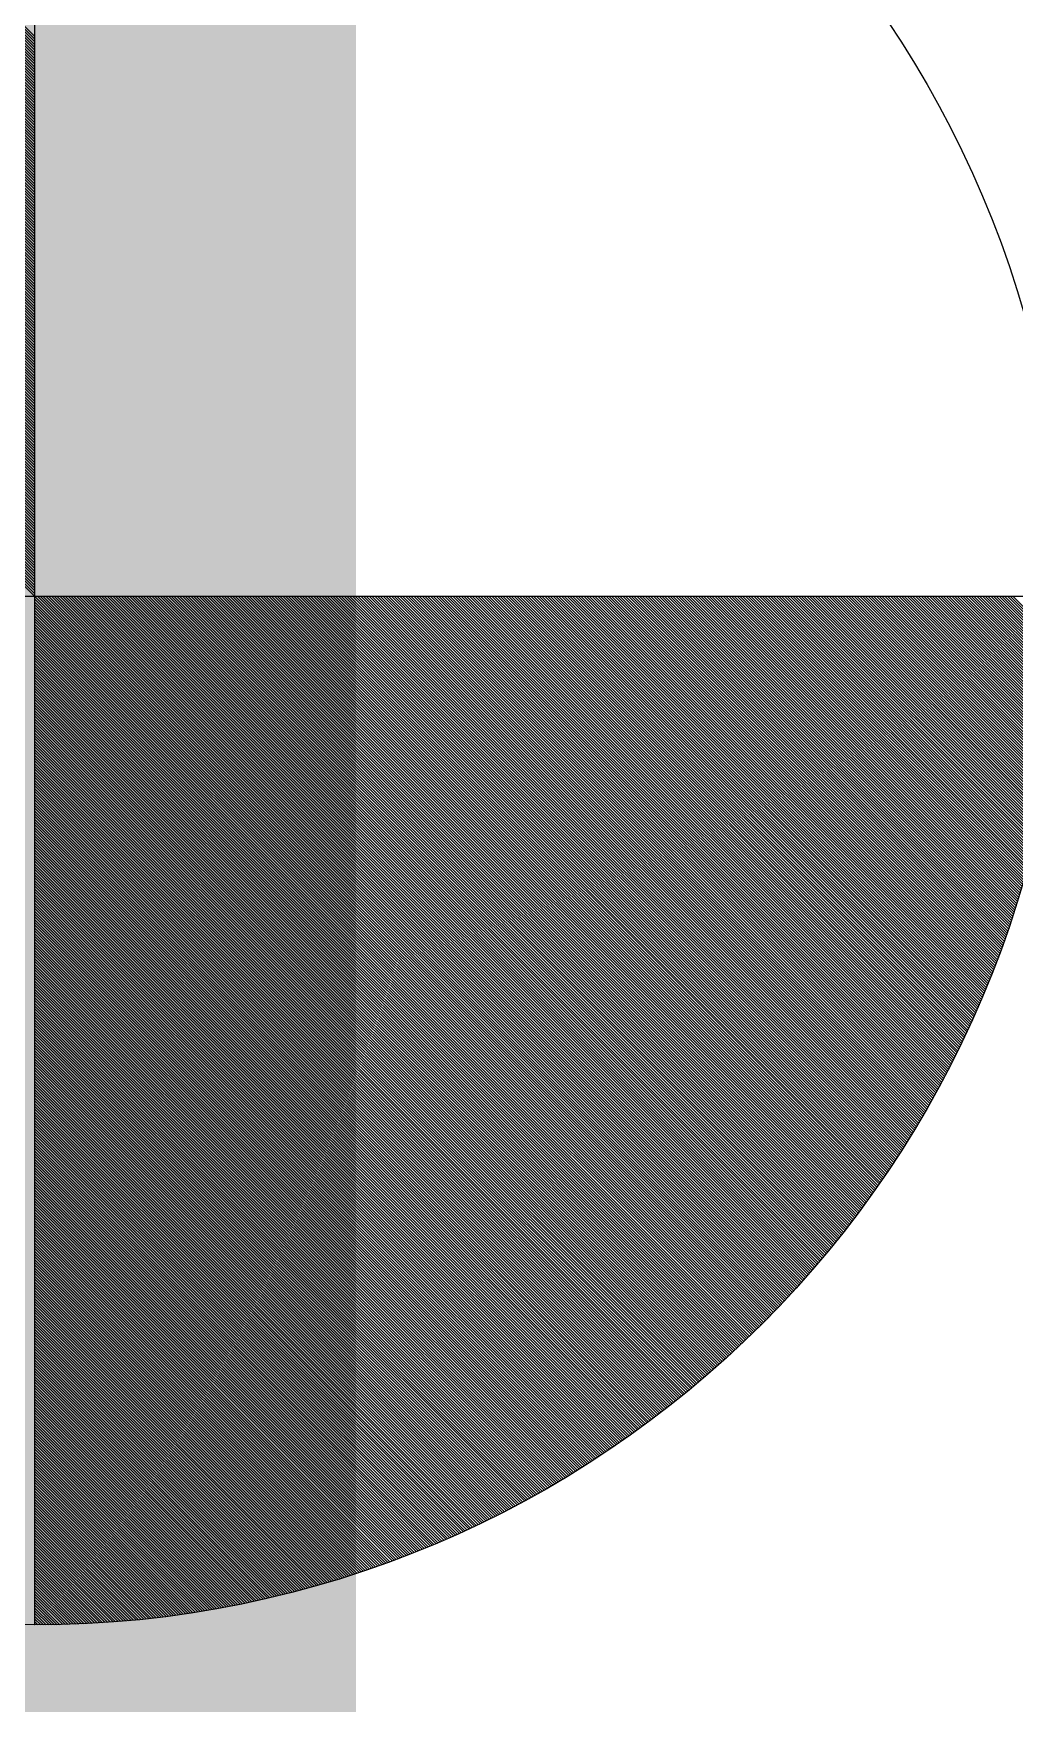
# Model space of a CAD drawing. Extents: x -22909.9 to -22897.8, y -4.7 to 4.1.
# Drawn here: x -22905.8539 to -22905.8103, y 0.4948 to 0.569 of the extents above; entities that cross this region are included whole.
import ezdxf

# ---------------------------------------------------------------- set-up
doc = ezdxf.new("R2010")
doc.units = 0
doc.header["$MEASUREMENT"] = 0
doc.linetypes.add('DASHDOT', pattern=[1, 0.5, -0.25, 0, -0.25])
for name, color, linetype in [('CALOR', 1, 'CONTINUOUS'), ('COW', 2, 'CONTINUOUS'), ('DIB-018', 6, 'CONTINUOUS')]:
    doc.layers.add(name, color=color, linetype=linetype)

msp = doc.modelspace()

# ---------------------------------------------------------------- linework, layer by layer
at = {"layer": 'CALOR', "const_width": 0.015}
msp.add_lwpolyline([(-22905.847029, 1.2108), (-22905.847029, -0.474606), (-22905.127852, -0.474606)], dxfattribs=at)
at = {"layer": 'COW', "color": 2}
for p, q in [((-22905.8538, 0.589672), (-22905.8538, 0.498327)), ((-22905.8538, 0.567895), (-22905.871856, 0.585951)), ((-22905.8538, 0.568019), (-22905.871769, 0.585988)), ((-22905.8538, 0.568143), (-22905.871683, 0.586025)), ((-22905.8538, 0.568266), (-22905.871596, 0.586062)), ((-22905.8538, 0.56839), (-22905.871509, 0.586099)), ((-22905.8538, 0.568514), (-22905.871421, 0.586135)), ((-22905.8538, 0.568638), (-22905.871334, 0.586172)), ((-22905.8538, 0.568761), (-22905.871247, 0.586208)), ((-22905.8538, 0.568885), (-22905.871159, 0.586244)), ((-22905.8538, 0.56542), (-22905.873557, 0.585177)), ((-22905.8538, 0.565544), (-22905.873473, 0.585217)), ((-22905.8538, 0.565668), (-22905.873389, 0.585257)), ((-22905.8538, 0.565792), (-22905.873305, 0.585297)), ((-22905.8538, 0.565915), (-22905.873221, 0.585337)), ((-22905.8538, 0.566039), (-22905.873137, 0.585376)), ((-22905.8538, 0.566163), (-22905.873053, 0.585415)), ((-22905.8538, 0.566287), (-22905.872968, 0.585455)), ((-22905.8538, 0.56641), (-22905.872883, 0.585494)), ((-22905.8538, 0.566534), (-22905.872799, 0.585533)), ((-22905.8538, 0.566658), (-22905.872714, 0.585571)), ((-22905.8538, 0.566782), (-22905.872628, 0.58561)), ((-22905.8538, 0.566905), (-22905.872543, 0.585648)), ((-22905.8538, 0.567029), (-22905.872458, 0.585687)), ((-22905.8538, 0.567153), (-22905.872372, 0.585725)), ((-22905.8538, 0.567276), (-22905.872287, 0.585763)), ((-22905.8538, 0.5674), (-22905.872201, 0.585801)), ((-22905.8538, 0.567524), (-22905.872115, 0.585839)), ((-22905.8538, 0.567648), (-22905.872029, 0.585876)), ((-22905.8538, 0.567771), (-22905.871942, 0.585914)), ((-22905.8538, 0.563193), (-22905.87504, 0.584432)), ((-22905.8538, 0.563317), (-22905.874958, 0.584475)), ((-22905.8538, 0.56344), (-22905.874877, 0.584517)), ((-22905.8538, 0.563564), (-22905.874796, 0.58456)), ((-22905.8538, 0.563688), (-22905.874714, 0.584602)), ((-22905.8538, 0.563812), (-22905.874632, 0.584644)), ((-22905.8538, 0.563935), (-22905.87455, 0.584686)), ((-22905.8538, 0.564059), (-22905.874468, 0.584727)), ((-22905.8538, 0.564183), (-22905.874386, 0.584769)), ((-22905.8538, 0.564307), (-22905.874304, 0.58481)), ((-22905.8538, 0.56443), (-22905.874221, 0.584852)), ((-22905.8538, 0.564554), (-22905.874139, 0.584893)), ((-22905.8538, 0.564678), (-22905.874056, 0.584934)), ((-22905.8538, 0.564802), (-22905.873973, 0.584975)), ((-22905.8538, 0.564925), (-22905.87389, 0.585016)), ((-22905.8538, 0.565049), (-22905.873807, 0.585056)), ((-22905.8538, 0.565173), (-22905.873724, 0.585097)), ((-22905.8538, 0.565297), (-22905.87364, 0.585137)), ((-22905.8538, 0.561213), (-22905.87632, 0.583733)), ((-22905.8538, 0.561337), (-22905.876241, 0.583778)), ((-22905.8538, 0.561461), (-22905.876162, 0.583823)), ((-22905.8538, 0.561584), (-22905.876083, 0.583867)), ((-22905.8538, 0.561708), (-22905.876003, 0.583911)), ((-22905.8538, 0.561832), (-22905.875924, 0.583955)), ((-22905.8538, 0.561955), (-22905.875844, 0.584)), ((-22905.8538, 0.562079), (-22905.875764, 0.584043)), ((-22905.8538, 0.562203), (-22905.875684, 0.584087)), ((-22905.8538, 0.562327), (-22905.875604, 0.584131)), ((-22905.8538, 0.56245), (-22905.875524, 0.584174)), ((-22905.8538, 0.562574), (-22905.875443, 0.584218)), ((-22905.8538, 0.562698), (-22905.875363, 0.584261)), ((-22905.8538, 0.562822), (-22905.875282, 0.584304)), ((-22905.8538, 0.562945), (-22905.875202, 0.584347)), ((-22905.8538, 0.563069), (-22905.875121, 0.58439)), ((-22905.8538, 0.559109), (-22905.877644, 0.582953)), ((-22905.8538, 0.559233), (-22905.877567, 0.583)), ((-22905.8538, 0.559357), (-22905.87749, 0.583047)), ((-22905.8538, 0.559481), (-22905.877413, 0.583094)), ((-22905.8538, 0.559604), (-22905.877336, 0.58314)), ((-22905.8538, 0.559728), (-22905.877259, 0.583187)), ((-22905.8538, 0.559852), (-22905.877181, 0.583233)), ((-22905.8538, 0.559976), (-22905.877104, 0.583279)), ((-22905.8538, 0.560099), (-22905.877026, 0.583325)), ((-22905.8538, 0.560223), (-22905.876948, 0.583371)), ((-22905.8538, 0.560347), (-22905.87687, 0.583417)), ((-22905.8538, 0.560471), (-22905.876792, 0.583462)), ((-22905.8538, 0.560594), (-22905.876714, 0.583508)), ((-22905.8538, 0.560718), (-22905.876635, 0.583553)), ((-22905.8538, 0.560842), (-22905.876557, 0.583598)), ((-22905.8538, 0.560966), (-22905.876478, 0.583644)), ((-22905.8538, 0.561089), (-22905.876399, 0.583688)), ((-22905.8538, 0.557253), (-22905.878781, 0.582234)), ((-22905.8538, 0.557377), (-22905.878706, 0.582283)), ((-22905.8538, 0.557501), (-22905.878631, 0.582332)), ((-22905.8538, 0.557624), (-22905.878556, 0.58238)), ((-22905.8538, 0.557748), (-22905.878481, 0.582429)), ((-22905.8538, 0.557872), (-22905.878405, 0.582477)), ((-22905.8538, 0.557996), (-22905.87833, 0.582525)), ((-22905.8538, 0.558119), (-22905.878254, 0.582573)), ((-22905.8538, 0.558243), (-22905.878178, 0.582621)), ((-22905.8538, 0.558367), (-22905.878102, 0.582669)), ((-22905.8538, 0.558491), (-22905.878026, 0.582717)), ((-22905.8538, 0.558614), (-22905.87795, 0.582764)), ((-22905.8538, 0.558738), (-22905.877874, 0.582812)), ((-22905.8538, 0.558862), (-22905.877797, 0.582859)), ((-22905.8538, 0.558986), (-22905.877721, 0.582906)), ((-22905.8538, 0.555397), (-22905.87989, 0.581487)), ((-22905.8538, 0.555521), (-22905.879816, 0.581537)), ((-22905.8538, 0.555645), (-22905.879743, 0.581588)), ((-22905.8538, 0.555768), (-22905.87967, 0.581638)), ((-22905.8538, 0.555892), (-22905.879597, 0.581689)), ((-22905.8538, 0.556016), (-22905.879523, 0.581739)), ((-22905.8538, 0.55614), (-22905.879449, 0.581789)), ((-22905.8538, 0.556263), (-22905.879376, 0.581839)), ((-22905.8538, 0.556387), (-22905.879302, 0.581889)), ((-22905.8538, 0.556511), (-22905.879228, 0.581939)), ((-22905.8538, 0.556635), (-22905.879154, 0.581988)), ((-22905.8538, 0.556758), (-22905.879079, 0.582038)), ((-22905.8538, 0.556882), (-22905.879005, 0.582087)), ((-22905.8538, 0.557006), (-22905.87893, 0.582136)), ((-22905.8538, 0.557129), (-22905.878856, 0.582185)), ((-22905.8538, 0.553665), (-22905.880899, 0.580764)), ((-22905.8538, 0.553788), (-22905.880828, 0.580816)), ((-22905.8538, 0.553912), (-22905.880756, 0.580868)), ((-22905.8538, 0.554036), (-22905.880685, 0.58092)), ((-22905.8538, 0.55416), (-22905.880613, 0.580973)), ((-22905.8538, 0.554283), (-22905.880541, 0.581025)), ((-22905.8538, 0.554407), (-22905.880469, 0.581076)), ((-22905.8538, 0.554531), (-22905.880397, 0.581128)), ((-22905.8538, 0.554655), (-22905.880325, 0.58118)), ((-22905.8538, 0.554778), (-22905.880253, 0.581231)), ((-22905.8538, 0.554902), (-22905.88018, 0.581282)), ((-22905.8538, 0.555026), (-22905.880108, 0.581334)), ((-22905.8538, 0.55515), (-22905.880035, 0.581385)), ((-22905.8538, 0.555273), (-22905.879962, 0.581436)), ((-22905.8538, 0.551932), (-22905.881884, 0.580016)), ((-22905.8538, 0.552056), (-22905.881815, 0.580071)), ((-22905.8538, 0.55218), (-22905.881745, 0.580125)), ((-22905.8538, 0.552303), (-22905.881675, 0.580179)), ((-22905.8538, 0.552427), (-22905.881605, 0.580232)), ((-22905.8538, 0.552551), (-22905.881535, 0.580286)), ((-22905.8538, 0.552675), (-22905.881465, 0.58034)), ((-22905.8538, 0.552798), (-22905.881395, 0.580393)), ((-22905.8538, 0.552922), (-22905.881324, 0.580446)), ((-22905.8538, 0.553046), (-22905.881254, 0.580499)), ((-22905.8538, 0.55317), (-22905.881183, 0.580553)), ((-22905.8538, 0.553293), (-22905.881112, 0.580605)), ((-22905.8538, 0.553417), (-22905.881041, 0.580658)), ((-22905.8538, 0.553541), (-22905.88097, 0.580711)), ((-22905.8538, 0.5502), (-22905.882846, 0.579246)), ((-22905.8538, 0.550324), (-22905.882778, 0.579301)), ((-22905.8538, 0.550447), (-22905.88271, 0.579357)), ((-22905.8538, 0.550571), (-22905.882642, 0.579413)), ((-22905.8538, 0.550695), (-22905.882573, 0.579468)), ((-22905.8538, 0.550819), (-22905.882505, 0.579524)), ((-22905.8538, 0.550942), (-22905.882437, 0.579579)), ((-22905.8538, 0.551066), (-22905.882368, 0.579634)), ((-22905.8538, 0.55119), (-22905.882299, 0.579689)), ((-22905.8538, 0.551314), (-22905.88223, 0.579744)), ((-22905.8538, 0.551437), (-22905.882161, 0.579799)), ((-22905.8538, 0.551561), (-22905.882092, 0.579853)), ((-22905.8538, 0.551685), (-22905.882023, 0.579908)), ((-22905.8538, 0.551809), (-22905.881954, 0.579962)), ((-22905.8538, 0.548591), (-22905.883718, 0.578509)), ((-22905.8538, 0.548715), (-22905.883651, 0.578566)), ((-22905.8538, 0.548839), (-22905.883585, 0.578623)), ((-22905.8538, 0.548962), (-22905.883518, 0.578681)), ((-22905.8538, 0.549086), (-22905.883451, 0.578738)), ((-22905.8538, 0.54921), (-22905.883385, 0.578794)), ((-22905.8538, 0.549334), (-22905.883318, 0.578851)), ((-22905.8538, 0.549457), (-22905.883251, 0.578908)), ((-22905.8538, 0.549581), (-22905.883183, 0.578965)), ((-22905.8538, 0.549705), (-22905.883116, 0.579021)), ((-22905.8538, 0.549829), (-22905.883049, 0.579077)), ((-22905.8538, 0.549952), (-22905.882981, 0.579134)), ((-22905.8538, 0.550076), (-22905.882914, 0.57919)), ((-22905.8538, 0.547106), (-22905.884504, 0.577811)), ((-22905.8538, 0.54723), (-22905.884439, 0.577869)), ((-22905.8538, 0.547354), (-22905.884374, 0.577928)), ((-22905.8538, 0.547477), (-22905.884309, 0.577987)), ((-22905.8538, 0.547601), (-22905.884244, 0.578045)), ((-22905.8538, 0.547725), (-22905.884179, 0.578104)), ((-22905.8538, 0.547849), (-22905.884113, 0.578162)), ((-22905.8538, 0.547972), (-22905.884047, 0.57822)), ((-22905.8538, 0.548096), (-22905.883982, 0.578278)), ((-22905.8538, 0.54822), (-22905.883916, 0.578336)), ((-22905.8538, 0.548344), (-22905.88385, 0.578394)), ((-22905.8538, 0.548467), (-22905.883784, 0.578451)), ((-22905.8538, 0.545498), (-22905.885337, 0.577035)), ((-22905.8538, 0.545621), (-22905.885274, 0.577095)), ((-22905.8538, 0.545745), (-22905.88521, 0.577156)), ((-22905.8538, 0.545869), (-22905.885147, 0.577216)), ((-22905.8538, 0.545993), (-22905.885083, 0.577276)), ((-22905.8538, 0.546116), (-22905.885019, 0.577336)), ((-22905.8538, 0.54624), (-22905.884955, 0.577395)), ((-22905.8538, 0.546364), (-22905.884891, 0.577455)), ((-22905.8538, 0.546488), (-22905.884827, 0.577515)), ((-22905.8538, 0.546611), (-22905.884763, 0.577574)), ((-22905.8538, 0.546735), (-22905.884698, 0.577633)), ((-22905.8538, 0.546859), (-22905.884634, 0.577693)), ((-22905.8538, 0.546983), (-22905.884569, 0.577752)), ((-22905.8538, 0.544013), (-22905.886088, 0.576301)), ((-22905.8538, 0.544136), (-22905.886027, 0.576363)), ((-22905.8538, 0.54426), (-22905.885964, 0.576425)), ((-22905.8538, 0.544384), (-22905.885902, 0.576486)), ((-22905.8538, 0.544508), (-22905.88584, 0.576548)), ((-22905.8538, 0.544631), (-22905.885778, 0.576609)), ((-22905.8538, 0.544755), (-22905.885715, 0.57667)), ((-22905.8538, 0.544879), (-22905.885652, 0.576731)), ((-22905.8538, 0.545003), (-22905.88559, 0.576792)), ((-22905.8538, 0.545126), (-22905.885527, 0.576853)), ((-22905.8538, 0.54525), (-22905.885464, 0.576914)), ((-22905.8538, 0.545374), (-22905.885401, 0.576974)), ((-22905.808128, 0.543999), (-22905.899472, 0.543999)), ((-22905.82156, 0.511649), (-22905.8538, 0.543889)), ((-22905.821622, 0.511587), (-22905.8538, 0.543765)), ((-22905.821684, 0.511526), (-22905.8538, 0.543641)), ((-22905.821498, 0.511711), (-22905.853787, 0.543999)), ((-22905.821437, 0.511773), (-22905.853663, 0.543999)), ((-22905.821375, 0.511835), (-22905.853539, 0.543999)), ((-22905.821313, 0.511897), (-22905.853416, 0.543999)), ((-22905.821252, 0.51196), (-22905.853292, 0.543999)), ((-22905.821191, 0.512022), (-22905.853168, 0.543999)), ((-22905.821129, 0.512084), (-22905.853044, 0.543999)), ((-22905.821068, 0.512147), (-22905.852921, 0.543999)), ((-22905.821007, 0.51221), (-22905.852797, 0.543999)), ((-22905.820946, 0.512273), (-22905.852673, 0.543999)), ((-22905.820886, 0.512336), (-22905.852549, 0.543999)), ((-22905.820825, 0.512399), (-22905.852426, 0.543999)), ((-22905.820765, 0.512462), (-22905.852302, 0.543999)), ((-22905.820704, 0.512526), (-22905.852178, 0.543999)), ((-22905.820644, 0.512589), (-22905.852054, 0.543999)), ((-22905.820584, 0.512653), (-22905.851931, 0.543999)), ((-22905.820524, 0.512716), (-22905.851807, 0.543999)), ((-22905.820464, 0.51278), (-22905.851683, 0.543999)), ((-22905.820404, 0.512844), (-22905.851559, 0.543999)), ((-22905.820344, 0.512908), (-22905.851436, 0.543999)), ((-22905.820285, 0.512972), (-22905.851312, 0.543999)), ((-22905.820225, 0.513037), (-22905.851188, 0.543999)), ((-22905.820166, 0.513101), (-22905.851064, 0.543999)), ((-22905.820107, 0.513166), (-22905.850941, 0.543999)), ((-22905.820048, 0.51323), (-22905.850817, 0.543999)), ((-22905.819989, 0.513295), (-22905.850693, 0.543999)), ((-22905.81993, 0.51336), (-22905.85057, 0.543999)), ((-22905.819871, 0.513425), (-22905.850446, 0.543999)), ((-22905.819813, 0.51349), (-22905.850322, 0.543999)), ((-22905.819754, 0.513556), (-22905.850198, 0.543999)), ((-22905.819696, 0.513621), (-22905.850075, 0.543999)), ((-22905.819638, 0.513686), (-22905.849951, 0.543999)), ((-22905.81958, 0.513752), (-22905.849827, 0.543999)), ((-22905.819522, 0.513818), (-22905.849703, 0.543999)), ((-22905.819464, 0.513884), (-22905.84958, 0.543999)), ((-22905.819406, 0.51395), (-22905.849456, 0.543999)), ((-22905.819348, 0.514016), (-22905.849332, 0.543999)), ((-22905.819291, 0.514082), (-22905.849208, 0.543999)), ((-22905.819233, 0.514148), (-22905.849085, 0.543999)), ((-22905.819176, 0.514215), (-22905.848961, 0.543999)), ((-22905.819119, 0.514281), (-22905.848837, 0.543999)), ((-22905.819062, 0.514348), (-22905.848713, 0.543999)), ((-22905.819005, 0.514415), (-22905.84859, 0.543999)), ((-22905.818948, 0.514482), (-22905.848466, 0.543999)), ((-22905.818892, 0.514549), (-22905.848342, 0.543999)), ((-22905.818835, 0.514616), (-22905.848218, 0.543999)), ((-22905.818779, 0.514683), (-22905.848095, 0.543999)), ((-22905.818722, 0.514751), (-22905.847971, 0.543999)), ((-22905.818666, 0.514818), (-22905.847847, 0.543999)), ((-22905.81861, 0.514886), (-22905.847723, 0.543999)), ((-22905.818554, 0.514954), (-22905.8476, 0.543999)), ((-22905.818498, 0.515022), (-22905.847476, 0.543999)), ((-22905.818442, 0.51509), (-22905.847352, 0.543999)), ((-22905.818387, 0.515158), (-22905.847228, 0.543999)), ((-22905.818331, 0.515226), (-22905.847105, 0.543999)), ((-22905.818276, 0.515294), (-22905.846981, 0.543999)), ((-22905.818221, 0.515363), (-22905.846857, 0.543999)), ((-22905.818166, 0.515432), (-22905.846733, 0.543999)), ((-22905.818111, 0.5155), (-22905.84661, 0.543999)), ((-22905.818056, 0.515569), (-22905.846486, 0.543999)), ((-22905.818001, 0.515638), (-22905.846362, 0.543999)), ((-22905.817946, 0.515707), (-22905.846238, 0.543999)), ((-22905.817892, 0.515776), (-22905.846115, 0.543999)), ((-22905.817837, 0.515846), (-22905.845991, 0.543999)), ((-22905.817783, 0.515915), (-22905.845867, 0.543999)), ((-22905.817729, 0.515985), (-22905.845744, 0.543999)), ((-22905.817675, 0.516055), (-22905.84562, 0.543999)), ((-22905.817621, 0.516124), (-22905.845496, 0.543999)), ((-22905.817567, 0.516194), (-22905.845372, 0.543999)), ((-22905.817514, 0.516264), (-22905.845249, 0.543999)), ((-22905.81746, 0.516335), (-22905.845125, 0.543999)), ((-22905.817407, 0.516405), (-22905.845001, 0.543999)), ((-22905.817353, 0.516475), (-22905.844877, 0.543999)), ((-22905.8173, 0.516546), (-22905.844754, 0.543999)), ((-22905.817247, 0.516617), (-22905.84463, 0.543999)), ((-22905.817194, 0.516687), (-22905.844506, 0.543999)), ((-22905.817141, 0.516758), (-22905.844382, 0.543999)), ((-22905.817089, 0.516829), (-22905.844259, 0.543999)), ((-22905.817036, 0.516901), (-22905.844135, 0.543999)), ((-22905.816984, 0.516972), (-22905.844011, 0.543999)), ((-22905.816931, 0.517043), (-22905.843887, 0.543999)), ((-22905.816879, 0.517115), (-22905.843764, 0.543999)), ((-22905.816827, 0.517187), (-22905.84364, 0.543999)), ((-22905.816775, 0.517258), (-22905.843516, 0.543999)), ((-22905.816723, 0.51733), (-22905.843392, 0.543999)), ((-22905.816671, 0.517402), (-22905.843269, 0.543999)), ((-22905.81662, 0.517474), (-22905.843145, 0.543999)), ((-22905.816568, 0.517547), (-22905.843021, 0.543999)), ((-22905.816517, 0.517619), (-22905.842897, 0.543999)), ((-22905.816466, 0.517692), (-22905.842774, 0.543999)), ((-22905.816415, 0.517764), (-22905.84265, 0.543999)), ((-22905.816364, 0.517837), (-22905.842526, 0.543999)), ((-22905.816313, 0.51791), (-22905.842402, 0.543999)), ((-22905.816262, 0.517983), (-22905.842279, 0.543999)), ((-22905.816212, 0.518056), (-22905.842155, 0.543999)), ((-22905.816161, 0.518129), (-22905.842031, 0.543999)), ((-22905.816111, 0.518203), (-22905.841907, 0.543999)), ((-22905.816061, 0.518276), (-22905.841784, 0.543999)), ((-22905.816011, 0.51835), (-22905.84166, 0.543999)), ((-22905.815961, 0.518424), (-22905.841536, 0.543999)), ((-22905.815911, 0.518498), (-22905.841412, 0.543999)), ((-22905.815861, 0.518572), (-22905.841289, 0.543999)), ((-22905.815811, 0.518646), (-22905.841165, 0.543999)), ((-22905.815762, 0.51872), (-22905.841041, 0.543999)), ((-22905.815713, 0.518795), (-22905.840918, 0.543999)), ((-22905.815663, 0.518869), (-22905.840794, 0.543999)), ((-22905.815614, 0.518944), (-22905.84067, 0.543999)), ((-22905.815565, 0.519019), (-22905.840546, 0.543999)), ((-22905.815516, 0.519093), (-22905.840423, 0.543999)), ((-22905.815468, 0.519168), (-22905.840299, 0.543999)), ((-22905.815419, 0.519244), (-22905.840175, 0.543999)), ((-22905.815371, 0.519319), (-22905.840051, 0.543999)), ((-22905.815322, 0.519394), (-22905.839928, 0.543999)), ((-22905.815274, 0.51947), (-22905.839804, 0.543999)), ((-22905.815226, 0.519546), (-22905.83968, 0.543999)), ((-22905.815178, 0.519621), (-22905.839556, 0.543999)), ((-22905.81513, 0.519697), (-22905.839433, 0.543999)), ((-22905.815083, 0.519773), (-22905.839309, 0.543999)), ((-22905.815035, 0.519849), (-22905.839185, 0.543999)), ((-22905.814988, 0.519926), (-22905.839061, 0.543999)), ((-22905.81494, 0.520002), (-22905.838938, 0.543999)), ((-22905.814893, 0.520079), (-22905.838814, 0.543999)), ((-22905.814846, 0.520155), (-22905.83869, 0.543999)), ((-22905.814799, 0.520232), (-22905.838566, 0.543999)), ((-22905.814752, 0.520309), (-22905.838443, 0.543999)), ((-22905.814706, 0.520386), (-22905.838319, 0.543999)), ((-22905.814659, 0.520464), (-22905.838195, 0.543999)), ((-22905.814613, 0.520541), (-22905.838071, 0.543999)), ((-22905.814567, 0.520618), (-22905.837948, 0.543999)), ((-22905.81452, 0.520696), (-22905.837824, 0.543999)), ((-22905.814474, 0.520774), (-22905.8377, 0.543999)), ((-22905.814429, 0.520852), (-22905.837576, 0.543999)), ((-22905.814383, 0.52093), (-22905.837453, 0.543999)), ((-22905.814337, 0.521008), (-22905.837329, 0.543999)), ((-22905.814292, 0.521086), (-22905.837205, 0.543999)), ((-22905.814246, 0.521164), (-22905.837081, 0.543999)), ((-22905.814201, 0.521243), (-22905.836958, 0.543999)), ((-22905.814156, 0.521321), (-22905.836834, 0.543999)), ((-22905.814111, 0.5214), (-22905.83671, 0.543999)), ((-22905.814066, 0.521479), (-22905.836586, 0.543999)), ((-22905.814021, 0.521558), (-22905.836463, 0.543999)), ((-22905.813977, 0.521637), (-22905.836339, 0.543999)), ((-22905.813932, 0.521717), (-22905.836215, 0.543999)), ((-22905.813888, 0.521796), (-22905.836091, 0.543999)), ((-22905.813844, 0.521876), (-22905.835968, 0.543999)), ((-22905.8138, 0.521955), (-22905.835844, 0.543999)), ((-22905.813756, 0.522035), (-22905.83572, 0.543999)), ((-22905.813712, 0.522115), (-22905.835597, 0.543999)), ((-22905.813669, 0.522195), (-22905.835473, 0.543999)), ((-22905.813625, 0.522276), (-22905.835349, 0.543999)), ((-22905.813582, 0.522356), (-22905.835225, 0.543999)), ((-22905.813539, 0.522437), (-22905.835102, 0.543999)), ((-22905.813496, 0.522517), (-22905.834978, 0.543999)), ((-22905.813453, 0.522598), (-22905.834854, 0.543999)), ((-22905.81341, 0.522679), (-22905.83473, 0.543999)), ((-22905.813367, 0.52276), (-22905.834607, 0.543999)), ((-22905.813325, 0.522841), (-22905.834483, 0.543999)), ((-22905.813282, 0.522922), (-22905.834359, 0.543999)), ((-22905.81324, 0.523004), (-22905.834235, 0.543999)), ((-22905.813198, 0.523086), (-22905.834112, 0.543999)), ((-22905.813156, 0.523167), (-22905.833988, 0.543999)), ((-22905.813114, 0.523249), (-22905.833864, 0.543999)), ((-22905.813072, 0.523331), (-22905.83374, 0.543999)), ((-22905.813031, 0.523413), (-22905.833617, 0.543999)), ((-22905.812989, 0.523496), (-22905.833493, 0.543999)), ((-22905.812948, 0.523578), (-22905.833369, 0.543999)), ((-22905.812907, 0.523661), (-22905.833245, 0.543999)), ((-22905.812866, 0.523743), (-22905.833122, 0.543999)), ((-22905.812825, 0.523826), (-22905.832998, 0.543999)), ((-22905.812784, 0.523909), (-22905.832874, 0.543999)), ((-22905.812743, 0.523992), (-22905.83275, 0.543999)), ((-22905.812703, 0.524076), (-22905.832627, 0.543999)), ((-22905.812662, 0.524159), (-22905.832503, 0.543999)), ((-22905.812622, 0.524243), (-22905.832379, 0.543999)), ((-22905.812582, 0.524326), (-22905.832255, 0.543999)), ((-22905.812542, 0.52441), (-22905.832132, 0.543999)), ((-22905.812503, 0.524494), (-22905.832008, 0.543999)), ((-22905.812463, 0.524578), (-22905.831884, 0.543999)), ((-22905.812423, 0.524662), (-22905.83176, 0.543999)), ((-22905.812384, 0.524747), (-22905.831637, 0.543999)), ((-22905.812345, 0.524831), (-22905.831513, 0.543999)), ((-22905.812306, 0.524916), (-22905.831389, 0.543999)), ((-22905.812267, 0.525001), (-22905.831265, 0.543999)), ((-22905.812228, 0.525086), (-22905.831142, 0.543999)), ((-22905.81219, 0.525171), (-22905.831018, 0.543999)), ((-22905.812151, 0.525256), (-22905.830894, 0.543999)), ((-22905.812113, 0.525342), (-22905.830771, 0.543999)), ((-22905.812075, 0.525427), (-22905.830647, 0.543999)), ((-22905.812037, 0.525513), (-22905.830523, 0.543999)), ((-22905.811999, 0.525599), (-22905.830399, 0.543999)), ((-22905.811961, 0.525685), (-22905.830276, 0.543999)), ((-22905.811923, 0.525771), (-22905.830152, 0.543999)), ((-22905.811886, 0.525857), (-22905.830028, 0.543999)), ((-22905.811849, 0.525944), (-22905.829904, 0.543999)), ((-22905.811811, 0.52603), (-22905.829781, 0.543999)), ((-22905.811774, 0.526117), (-22905.829657, 0.543999)), ((-22905.811737, 0.526204), (-22905.829533, 0.543999)), ((-22905.811701, 0.526291), (-22905.829409, 0.543999)), ((-22905.811664, 0.526378), (-22905.829286, 0.543999)), ((-22905.811628, 0.526465), (-22905.829162, 0.543999)), ((-22905.811592, 0.526553), (-22905.829038, 0.543999)), ((-22905.811555, 0.526641), (-22905.828914, 0.543999)), ((-22905.811519, 0.526728), (-22905.828791, 0.543999)), ((-22905.811484, 0.526816), (-22905.828667, 0.543999)), ((-22905.811448, 0.526904), (-22905.828543, 0.543999)), ((-22905.811412, 0.526993), (-22905.828419, 0.543999)), ((-22905.811377, 0.527081), (-22905.828296, 0.543999)), ((-22905.811342, 0.527169), (-22905.828172, 0.543999)), ((-22905.811307, 0.527258), (-22905.828048, 0.543999)), ((-22905.811272, 0.527347), (-22905.827924, 0.543999)), ((-22905.811237, 0.527436), (-22905.827801, 0.543999)), ((-22905.811203, 0.527525), (-22905.827677, 0.543999)), ((-22905.811168, 0.527614), (-22905.827553, 0.543999)), ((-22905.811134, 0.527704), (-22905.827429, 0.543999)), ((-22905.8111, 0.527794), (-22905.827306, 0.543999)), ((-22905.811066, 0.527883), (-22905.827182, 0.543999)), ((-22905.811032, 0.527973), (-22905.827058, 0.543999)), ((-22905.810998, 0.528063), (-22905.826934, 0.543999)), ((-22905.810965, 0.528154), (-22905.826811, 0.543999)), ((-22905.810932, 0.528244), (-22905.826687, 0.543999)), ((-22905.810898, 0.528335), (-22905.826563, 0.543999)), ((-22905.810865, 0.528425), (-22905.826439, 0.543999)), ((-22905.810832, 0.528516), (-22905.826316, 0.543999)), ((-22905.8108, 0.528607), (-22905.826192, 0.543999)), ((-22905.810767, 0.528698), (-22905.826068, 0.543999)), ((-22905.810735, 0.52879), (-22905.825945, 0.543999)), ((-22905.810703, 0.528881), (-22905.825821, 0.543999)), ((-22905.810671, 0.528973), (-22905.825697, 0.543999)), ((-22905.810639, 0.529065), (-22905.825573, 0.543999)), ((-22905.810607, 0.529157), (-22905.82545, 0.543999)), ((-22905.810575, 0.529249), (-22905.825326, 0.543999)), ((-22905.810544, 0.529341), (-22905.825202, 0.543999)), ((-22905.810513, 0.529434), (-22905.825078, 0.543999)), ((-22905.810482, 0.529527), (-22905.824955, 0.543999)), ((-22905.810451, 0.529619), (-22905.824831, 0.543999)), ((-22905.81042, 0.529712), (-22905.824707, 0.543999)), ((-22905.810389, 0.529806), (-22905.824583, 0.543999)), ((-22905.810359, 0.529899), (-22905.82446, 0.543999)), ((-22905.810329, 0.529992), (-22905.824336, 0.543999)), ((-22905.810299, 0.530086), (-22905.824212, 0.543999)), ((-22905.810269, 0.53018), (-22905.824088, 0.543999)), ((-22905.810239, 0.530274), (-22905.823965, 0.543999)), ((-22905.81021, 0.530368), (-22905.823841, 0.543999)), ((-22905.81018, 0.530463), (-22905.823717, 0.543999)), ((-22905.810151, 0.530557), (-22905.823593, 0.543999)), ((-22905.810122, 0.530652), (-22905.82347, 0.543999)), ((-22905.810093, 0.530747), (-22905.823346, 0.543999)), ((-22905.810064, 0.530842), (-22905.823222, 0.543999)), ((-22905.810036, 0.530937), (-22905.823098, 0.543999)), ((-22905.810007, 0.531032), (-22905.822975, 0.543999)), ((-22905.809979, 0.531128), (-22905.822851, 0.543999)), ((-22905.809951, 0.531224), (-22905.822727, 0.543999)), ((-22905.809923, 0.531319), (-22905.822603, 0.543999)), ((-22905.809896, 0.531416), (-22905.82248, 0.543999)), ((-22905.809868, 0.531512), (-22905.822356, 0.543999)), ((-22905.809841, 0.531608), (-22905.822232, 0.543999)), ((-22905.809814, 0.531705), (-22905.822108, 0.543999)), ((-22905.809787, 0.531802), (-22905.821985, 0.543999)), ((-22905.80976, 0.531899), (-22905.821861, 0.543999)), ((-22905.809734, 0.531996), (-22905.821737, 0.543999)), ((-22905.809707, 0.532093), (-22905.821613, 0.543999)), ((-22905.809681, 0.532191), (-22905.82149, 0.543999)), ((-22905.809655, 0.532288), (-22905.821366, 0.543999)), ((-22905.809629, 0.532386), (-22905.821242, 0.543999)), ((-22905.809603, 0.532484), (-22905.821119, 0.543999)), ((-22905.809578, 0.532583), (-22905.820995, 0.543999)), ((-22905.809553, 0.532681), (-22905.820871, 0.543999)), ((-22905.809527, 0.53278), (-22905.820747, 0.543999)), ((-22905.809503, 0.532879), (-22905.820624, 0.543999)), ((-22905.809478, 0.532978), (-22905.8205, 0.543999)), ((-22905.809453, 0.533077), (-22905.820376, 0.543999)), ((-22905.809429, 0.533176), (-22905.820252, 0.543999)), ((-22905.809405, 0.533276), (-22905.820129, 0.543999)), ((-22905.809381, 0.533375), (-22905.820005, 0.543999)), ((-22905.809357, 0.533475), (-22905.819881, 0.543999)), ((-22905.809333, 0.533576), (-22905.819757, 0.543999)), ((-22905.80931, 0.533676), (-22905.819634, 0.543999)), ((-22905.809287, 0.533776), (-22905.81951, 0.543999)), ((-22905.809264, 0.533877), (-22905.819386, 0.543999)), ((-22905.809241, 0.533978), (-22905.819262, 0.543999)), ((-22905.809218, 0.534079), (-22905.819139, 0.543999)), ((-22905.809196, 0.53418), (-22905.819015, 0.543999)), ((-22905.809174, 0.534282), (-22905.818891, 0.543999)), ((-22905.809152, 0.534384), (-22905.818767, 0.543999)), ((-22905.80913, 0.534486), (-22905.818644, 0.543999)), ((-22905.809108, 0.534588), (-22905.81852, 0.543999)), ((-22905.809087, 0.53469), (-22905.818396, 0.543999)), ((-22905.809066, 0.534793), (-22905.818272, 0.543999)), ((-22905.809045, 0.534895), (-22905.818149, 0.543999)), ((-22905.809024, 0.534998), (-22905.818025, 0.543999)), ((-22905.809003, 0.535101), (-22905.817901, 0.543999)), ((-22905.808983, 0.535205), (-22905.817777, 0.543999)), ((-22905.808962, 0.535308), (-22905.817654, 0.543999)), ((-22905.808943, 0.535412), (-22905.81753, 0.543999)), ((-22905.808923, 0.535516), (-22905.817406, 0.543999)), ((-22905.808903, 0.53562), (-22905.817282, 0.543999)), ((-22905.808884, 0.535725), (-22905.817159, 0.543999)), ((-22905.808865, 0.535829), (-22905.817035, 0.543999)), ((-22905.808846, 0.535934), (-22905.816911, 0.543999)), ((-22905.808827, 0.536039), (-22905.816787, 0.543999)), ((-22905.808809, 0.536144), (-22905.816664, 0.543999)), ((-22905.80879, 0.53625), (-22905.81654, 0.543999)), ((-22905.808772, 0.536355), (-22905.816416, 0.543999)), ((-22905.808754, 0.536461), (-22905.816293, 0.543999)), ((-22905.808737, 0.536567), (-22905.816169, 0.543999)), ((-22905.808719, 0.536674), (-22905.816045, 0.543999)), ((-22905.808702, 0.53678), (-22905.815921, 0.543999)), ((-22905.808685, 0.536887), (-22905.815798, 0.543999)), ((-22905.808668, 0.536994), (-22905.815674, 0.543999)), ((-22905.808652, 0.537101), (-22905.81555, 0.543999)), ((-22905.808636, 0.537209), (-22905.815426, 0.543999)), ((-22905.80862, 0.537316), (-22905.815303, 0.543999)), ((-22905.808604, 0.537424), (-22905.815179, 0.543999)), ((-22905.808588, 0.537532), (-22905.815055, 0.543999)), ((-22905.808573, 0.537641), (-22905.814931, 0.543999)), ((-22905.808558, 0.537749), (-22905.814808, 0.543999)), ((-22905.808543, 0.537858), (-22905.814684, 0.543999)), ((-22905.808528, 0.537967), (-22905.81456, 0.543999)), ((-22905.808514, 0.538077), (-22905.814436, 0.543999)), ((-22905.808499, 0.538186), (-22905.814313, 0.543999)), ((-22905.808485, 0.538296), (-22905.814189, 0.543999)), ((-22905.808472, 0.538406), (-22905.814065, 0.543999)), ((-22905.808458, 0.538516), (-22905.813941, 0.543999)), ((-22905.808445, 0.538627), (-22905.813818, 0.543999)), ((-22905.808432, 0.538738), (-22905.813694, 0.543999)), ((-22905.808419, 0.538849), (-22905.81357, 0.543999)), ((-22905.808407, 0.53896), (-22905.813446, 0.543999)), ((-22905.808395, 0.539071), (-22905.813323, 0.543999)), ((-22905.808383, 0.539183), (-22905.813199, 0.543999)), ((-22905.808371, 0.539295), (-22905.813075, 0.543999)), ((-22905.808359, 0.539407), (-22905.812951, 0.543999)), ((-22905.808348, 0.53952), (-22905.812828, 0.543999)), ((-22905.808337, 0.539633), (-22905.812704, 0.543999)), ((-22905.808326, 0.539746), (-22905.81258, 0.543999)), ((-22905.808316, 0.539859), (-22905.812456, 0.543999)), ((-22905.808306, 0.539973), (-22905.812333, 0.543999)), ((-22905.808296, 0.540086), (-22905.812209, 0.543999)), ((-22905.808286, 0.5402), (-22905.812085, 0.543999)), ((-22905.808277, 0.540315), (-22905.811961, 0.543999)), ((-22905.808268, 0.540429), (-22905.811838, 0.543999)), ((-22905.808259, 0.540544), (-22905.811714, 0.543999)), ((-22905.80825, 0.540659), (-22905.81159, 0.543999)), ((-22905.808242, 0.540775), (-22905.811467, 0.543999)), ((-22905.808234, 0.540891), (-22905.811343, 0.543999)), ((-22905.808226, 0.541007), (-22905.811219, 0.543999)), ((-22905.808219, 0.541123), (-22905.811095, 0.543999)), ((-22905.808211, 0.541239), (-22905.810972, 0.543999)), ((-22905.808204, 0.541356), (-22905.810848, 0.543999)), ((-22905.808198, 0.541473), (-22905.810724, 0.543999)), ((-22905.808191, 0.541591), (-22905.8106, 0.543999)), ((-22905.808185, 0.541708), (-22905.810477, 0.543999)), ((-22905.80818, 0.541826), (-22905.810353, 0.543999)), ((-22905.821747, 0.511464), (-22905.8538, 0.543518)), ((-22905.821809, 0.511403), (-22905.8538, 0.543394)), ((-22905.821872, 0.511342), (-22905.8538, 0.54327)), ((-22905.821934, 0.511281), (-22905.8538, 0.543146)), ((-22905.821997, 0.51122), (-22905.8538, 0.543023)), ((-22905.82206, 0.511159), (-22905.8538, 0.542899)), ((-22905.822123, 0.511098), (-22905.8538, 0.542775)), ((-22905.822186, 0.511037), (-22905.8538, 0.542651)), ((-22905.822249, 0.510977), (-22905.8538, 0.542528)), ((-22905.822313, 0.510917), (-22905.8538, 0.542404)), ((-22905.822376, 0.510856), (-22905.8538, 0.54228)), ((-22905.82244, 0.510796), (-22905.8538, 0.542157)), ((-22905.822503, 0.510736), (-22905.8538, 0.542033)), ((-22905.822567, 0.510676), (-22905.8538, 0.541909)), ((-22905.822631, 0.510616), (-22905.8538, 0.541785)), ((-22905.822695, 0.510557), (-22905.8538, 0.541662)), ((-22905.822759, 0.510497), (-22905.8538, 0.541538)), ((-22905.822824, 0.510438), (-22905.8538, 0.541414)), ((-22905.822888, 0.510378), (-22905.8538, 0.54129)), ((-22905.822953, 0.510319), (-22905.8538, 0.541167)), ((-22905.823017, 0.51026), (-22905.8538, 0.541043)), ((-22905.823082, 0.510201), (-22905.8538, 0.540919)), ((-22905.823147, 0.510142), (-22905.8538, 0.540795)), ((-22905.823212, 0.510083), (-22905.8538, 0.540672)), ((-22905.823277, 0.510025), (-22905.8538, 0.540548)), ((-22905.823342, 0.509966), (-22905.8538, 0.540424)), ((-22905.823408, 0.509908), (-22905.8538, 0.5403)), ((-22905.823473, 0.50985), (-22905.8538, 0.540177)), ((-22905.823539, 0.509791), (-22905.8538, 0.540053)), ((-22905.823604, 0.509733), (-22905.8538, 0.539929)), ((-22905.82367, 0.509676), (-22905.8538, 0.539805)), ((-22905.823736, 0.509618), (-22905.8538, 0.539682)), ((-22905.823802, 0.50956), (-22905.8538, 0.539558)), ((-22905.823868, 0.509503), (-22905.8538, 0.539434)), ((-22905.823935, 0.509445), (-22905.8538, 0.53931)), ((-22905.824001, 0.509388), (-22905.8538, 0.539187)), ((-22905.824068, 0.509331), (-22905.8538, 0.539063)), ((-22905.824134, 0.509274), (-22905.8538, 0.538939)), ((-22905.824201, 0.509217), (-22905.8538, 0.538815)), ((-22905.824268, 0.50916), (-22905.8538, 0.538692)), ((-22905.824335, 0.509103), (-22905.8538, 0.538568)), ((-22905.824402, 0.509046), (-22905.8538, 0.538444)), ((-22905.82447, 0.50899), (-22905.8538, 0.53832)), ((-22905.824537, 0.508934), (-22905.8538, 0.538197)), ((-22905.824604, 0.508877), (-22905.8538, 0.538073)), ((-22905.824672, 0.508821), (-22905.8538, 0.537949)), ((-22905.82474, 0.508765), (-22905.8538, 0.537825)), ((-22905.824808, 0.508709), (-22905.8538, 0.537702)), ((-22905.824876, 0.508654), (-22905.8538, 0.537578)), ((-22905.824944, 0.508598), (-22905.8538, 0.537454)), ((-22905.825012, 0.508543), (-22905.8538, 0.537331)), ((-22905.82508, 0.508487), (-22905.8538, 0.537207)), ((-22905.825149, 0.508432), (-22905.8538, 0.537083)), ((-22905.825217, 0.508377), (-22905.8538, 0.536959)), ((-22905.825286, 0.508322), (-22905.8538, 0.536836)), ((-22905.825355, 0.508267), (-22905.8538, 0.536712)), ((-22905.825424, 0.508212), (-22905.8538, 0.536588)), ((-22905.825493, 0.508157), (-22905.8538, 0.536464)), ((-22905.825562, 0.508103), (-22905.8538, 0.536341)), ((-22905.825632, 0.508048), (-22905.8538, 0.536217)), ((-22905.825701, 0.507994), (-22905.8538, 0.536093)), ((-22905.825771, 0.50794), (-22905.8538, 0.535969)), ((-22905.82584, 0.507886), (-22905.8538, 0.535846)), ((-22905.82591, 0.507832), (-22905.8538, 0.535722)), ((-22905.82598, 0.507778), (-22905.8538, 0.535598)), ((-22905.82605, 0.507724), (-22905.8538, 0.535474)), ((-22905.82612, 0.507671), (-22905.8538, 0.535351)), ((-22905.826191, 0.507617), (-22905.8538, 0.535227)), ((-22905.826261, 0.507564), (-22905.8538, 0.535103)), ((-22905.826331, 0.507511), (-22905.8538, 0.534979)), ((-22905.826402, 0.507458), (-22905.8538, 0.534856)), ((-22905.826473, 0.507405), (-22905.8538, 0.534732)), ((-22905.826544, 0.507352), (-22905.8538, 0.534608)), ((-22905.826615, 0.507299), (-22905.8538, 0.534484)), ((-22905.826686, 0.507247), (-22905.8538, 0.534361)), ((-22905.826757, 0.507194), (-22905.8538, 0.534237)), ((-22905.826829, 0.507142), (-22905.8538, 0.534113)), ((-22905.8269, 0.50709), (-22905.8538, 0.533989)), ((-22905.826972, 0.507037), (-22905.8538, 0.533866)), ((-22905.827044, 0.506986), (-22905.8538, 0.533742)), ((-22905.827115, 0.506934), (-22905.8538, 0.533618)), ((-22905.827187, 0.506882), (-22905.8538, 0.533494)), ((-22905.82726, 0.50683), (-22905.8538, 0.533371)), ((-22905.827332, 0.506779), (-22905.8538, 0.533247)), ((-22905.827404, 0.506727), (-22905.8538, 0.533123)), ((-22905.827477, 0.506676), (-22905.8538, 0.532999)), ((-22905.827549, 0.506625), (-22905.8538, 0.532876)), ((-22905.827622, 0.506574), (-22905.8538, 0.532752)), ((-22905.827695, 0.506523), (-22905.8538, 0.532628)), ((-22905.827768, 0.506472), (-22905.8538, 0.532504)), ((-22905.827841, 0.506422), (-22905.8538, 0.532381)), ((-22905.827914, 0.506371), (-22905.8538, 0.532257)), ((-22905.827988, 0.506321), (-22905.8538, 0.532133)), ((-22905.828061, 0.506271), (-22905.8538, 0.53201)), ((-22905.828135, 0.506221), (-22905.8538, 0.531886)), ((-22905.828209, 0.506171), (-22905.8538, 0.531762)), ((-22905.828282, 0.506121), (-22905.8538, 0.531638)), ((-22905.828356, 0.506071), (-22905.8538, 0.531515)), ((-22905.828431, 0.506021), (-22905.8538, 0.531391)), ((-22905.828505, 0.505972), (-22905.8538, 0.531267)), ((-22905.828579, 0.505923), (-22905.8538, 0.531143)), ((-22905.828654, 0.505873), (-22905.8538, 0.53102)), ((-22905.828728, 0.505824), (-22905.8538, 0.530896)), ((-22905.828803, 0.505775), (-22905.8538, 0.530772)), ((-22905.828878, 0.505726), (-22905.8538, 0.530648)), ((-22905.828953, 0.505678), (-22905.8538, 0.530525)), ((-22905.829028, 0.505629), (-22905.8538, 0.530401)), ((-22905.829103, 0.50558), (-22905.8538, 0.530277)), ((-22905.829179, 0.505532), (-22905.8538, 0.530153)), ((-22905.829254, 0.505484), (-22905.8538, 0.53003)), ((-22905.82933, 0.505436), (-22905.8538, 0.529906)), ((-22905.829406, 0.505388), (-22905.8538, 0.529782)), ((-22905.829482, 0.50534), (-22905.8538, 0.529658)), ((-22905.829558, 0.505292), (-22905.8538, 0.529535)), ((-22905.829634, 0.505245), (-22905.8538, 0.529411)), ((-22905.82971, 0.505197), (-22905.8538, 0.529287)), ((-22905.829786, 0.50515), (-22905.8538, 0.529163)), ((-22905.829863, 0.505103), (-22905.8538, 0.52904)), ((-22905.82994, 0.505056), (-22905.8538, 0.528916)), ((-22905.830016, 0.505009), (-22905.8538, 0.528792)), ((-22905.830093, 0.504962), (-22905.8538, 0.528668)), ((-22905.83017, 0.504915), (-22905.8538, 0.528545)), ((-22905.830248, 0.504869), (-22905.8538, 0.528421)), ((-22905.830325, 0.504822), (-22905.8538, 0.528297)), ((-22905.830402, 0.504776), (-22905.8538, 0.528173)), ((-22905.83048, 0.50473), (-22905.8538, 0.52805)), ((-22905.830558, 0.504684), (-22905.8538, 0.527926)), ((-22905.830636, 0.504638), (-22905.8538, 0.527802)), ((-22905.830713, 0.504592), (-22905.8538, 0.527678)), ((-22905.830792, 0.504546), (-22905.8538, 0.527555)), ((-22905.83087, 0.504501), (-22905.8538, 0.527431)), ((-22905.830948, 0.504455), (-22905.8538, 0.527307)), ((-22905.831027, 0.50441), (-22905.8538, 0.527184)), ((-22905.831105, 0.504365), (-22905.8538, 0.52706)), ((-22905.831184, 0.50432), (-22905.8538, 0.526936)), ((-22905.831263, 0.504275), (-22905.8538, 0.526812)), ((-22905.831342, 0.50423), (-22905.8538, 0.526689)), ((-22905.831421, 0.504186), (-22905.8538, 0.526565)), ((-22905.8315, 0.504141), (-22905.8538, 0.526441)), ((-22905.83158, 0.504097), (-22905.8538, 0.526317)), ((-22905.831659, 0.504053), (-22905.8538, 0.526194)), ((-22905.831739, 0.504009), (-22905.8538, 0.52607)), ((-22905.831819, 0.503965), (-22905.8538, 0.525946)), ((-22905.831899, 0.503921), (-22905.8538, 0.525822)), ((-22905.831979, 0.503877), (-22905.8538, 0.525699)), ((-22905.832059, 0.503834), (-22905.8538, 0.525575)), ((-22905.832139, 0.503791), (-22905.8538, 0.525451)), ((-22905.83222, 0.503747), (-22905.8538, 0.525327)), ((-22905.832301, 0.503704), (-22905.8538, 0.525204)), ((-22905.832381, 0.503661), (-22905.8538, 0.52508)), ((-22905.832462, 0.503618), (-22905.8538, 0.524956)), ((-22905.832543, 0.503576), (-22905.8538, 0.524832)), ((-22905.832624, 0.503533), (-22905.8538, 0.524709)), ((-22905.832706, 0.503491), (-22905.8538, 0.524585)), ((-22905.832787, 0.503448), (-22905.8538, 0.524461)), ((-22905.832869, 0.503406), (-22905.8538, 0.524337)), ((-22905.83295, 0.503364), (-22905.8538, 0.524214)), ((-22905.833032, 0.503322), (-22905.8538, 0.52409)), ((-22905.833114, 0.50328), (-22905.8538, 0.523966)), ((-22905.833196, 0.503239), (-22905.8538, 0.523842)), ((-22905.833279, 0.503197), (-22905.8538, 0.523719)), ((-22905.833361, 0.503156), (-22905.8538, 0.523595)), ((-22905.833444, 0.503115), (-22905.8538, 0.523471)), ((-22905.833526, 0.503074), (-22905.8538, 0.523347)), ((-22905.833609, 0.503033), (-22905.8538, 0.523224)), ((-22905.833692, 0.502992), (-22905.8538, 0.5231)), ((-22905.833775, 0.502951), (-22905.8538, 0.522976)), ((-22905.833858, 0.502911), (-22905.8538, 0.522852)), ((-22905.833942, 0.502871), (-22905.8538, 0.522729)), ((-22905.834025, 0.50283), (-22905.8538, 0.522605)), ((-22905.834109, 0.50279), (-22905.8538, 0.522481)), ((-22905.834193, 0.50275), (-22905.8538, 0.522358)), ((-22905.834277, 0.50271), (-22905.8538, 0.522234)), ((-22905.834361, 0.502671), (-22905.8538, 0.52211)), ((-22905.834445, 0.502631), (-22905.8538, 0.521986)), ((-22905.834529, 0.502592), (-22905.8538, 0.521863)), ((-22905.834614, 0.502553), (-22905.8538, 0.521739)), ((-22905.834699, 0.502514), (-22905.8538, 0.521615)), ((-22905.834783, 0.502475), (-22905.8538, 0.521491)), ((-22905.834868, 0.502436), (-22905.8538, 0.521368)), ((-22905.834953, 0.502397), (-22905.8538, 0.521244)), ((-22905.835039, 0.502359), (-22905.8538, 0.52112)), ((-22905.835124, 0.50232), (-22905.8538, 0.520996)), ((-22905.83521, 0.502282), (-22905.8538, 0.520873)), ((-22905.835295, 0.502244), (-22905.8538, 0.520749)), ((-22905.835381, 0.502206), (-22905.8538, 0.520625)), ((-22905.835467, 0.502168), (-22905.8538, 0.520501)), ((-22905.835553, 0.502131), (-22905.8538, 0.520378)), ((-22905.835639, 0.502093), (-22905.8538, 0.520254)), ((-22905.835726, 0.502056), (-22905.8538, 0.52013)), ((-22905.835812, 0.502019), (-22905.8538, 0.520006)), ((-22905.835899, 0.501982), (-22905.8538, 0.519883)), ((-22905.835986, 0.501945), (-22905.8538, 0.519759)), ((-22905.836073, 0.501908), (-22905.8538, 0.519635)), ((-22905.83616, 0.501871), (-22905.8538, 0.519511)), ((-22905.836247, 0.501835), (-22905.8538, 0.519388)), ((-22905.836335, 0.501799), (-22905.8538, 0.519264)), ((-22905.836422, 0.501763), (-22905.8538, 0.51914)), ((-22905.83651, 0.501727), (-22905.8538, 0.519016)), ((-22905.836598, 0.501691), (-22905.8538, 0.518893)), ((-22905.836686, 0.501655), (-22905.8538, 0.518769)), ((-22905.836774, 0.501619), (-22905.8538, 0.518645)), ((-22905.836863, 0.501584), (-22905.8538, 0.518521)), ((-22905.836951, 0.501549), (-22905.8538, 0.518398)), ((-22905.83704, 0.501514), (-22905.8538, 0.518274)), ((-22905.837129, 0.501479), (-22905.8538, 0.51815)), ((-22905.837218, 0.501444), (-22905.8538, 0.518026)), ((-22905.837307, 0.501409), (-22905.8538, 0.517903)), ((-22905.837396, 0.501375), (-22905.8538, 0.517779)), ((-22905.837485, 0.501341), (-22905.8538, 0.517655)), ((-22905.837575, 0.501307), (-22905.8538, 0.517532)), ((-22905.837665, 0.501273), (-22905.8538, 0.517408)), ((-22905.837755, 0.501239), (-22905.8538, 0.517284)), ((-22905.837845, 0.501205), (-22905.8538, 0.51716)), ((-22905.837935, 0.501171), (-22905.8538, 0.517037)), ((-22905.838025, 0.501138), (-22905.8538, 0.516913)), ((-22905.838116, 0.501105), (-22905.8538, 0.516789)), ((-22905.838207, 0.501072), (-22905.8538, 0.516665)), ((-22905.838297, 0.501039), (-22905.8538, 0.516542)), ((-22905.838388, 0.501006), (-22905.8538, 0.516418)), ((-22905.83848, 0.500974), (-22905.8538, 0.516294)), ((-22905.838571, 0.500941), (-22905.8538, 0.51617)), ((-22905.838662, 0.500909), (-22905.8538, 0.516047)), ((-22905.838754, 0.500877), (-22905.8538, 0.515923)), ((-22905.838846, 0.500845), (-22905.8538, 0.515799)), ((-22905.838938, 0.500813), (-22905.8538, 0.515675)), ((-22905.83903, 0.500782), (-22905.8538, 0.515552)), ((-22905.839122, 0.50075), (-22905.8538, 0.515428)), ((-22905.839215, 0.500719), (-22905.8538, 0.515304)), ((-22905.839307, 0.500688), (-22905.8538, 0.51518)), ((-22905.8394, 0.500657), (-22905.8538, 0.515057)), ((-22905.839493, 0.500626), (-22905.8538, 0.514933)), ((-22905.839586, 0.500595), (-22905.8538, 0.514809)), ((-22905.83968, 0.500565), (-22905.8538, 0.514685)), ((-22905.839773, 0.500535), (-22905.8538, 0.514562)), ((-22905.839867, 0.500505), (-22905.8538, 0.514438)), ((-22905.839961, 0.500475), (-22905.8538, 0.514314)), ((-22905.840054, 0.500445), (-22905.8538, 0.51419)), ((-22905.840149, 0.500415), (-22905.8538, 0.514067)), ((-22905.840243, 0.500386), (-22905.8538, 0.513943)), ((-22905.840337, 0.500357), (-22905.8538, 0.513819)), ((-22905.840432, 0.500328), (-22905.8538, 0.513695)), ((-22905.840527, 0.500299), (-22905.8538, 0.513572)), ((-22905.840622, 0.50027), (-22905.8538, 0.513448)), ((-22905.840717, 0.500241), (-22905.8538, 0.513324)), ((-22905.840812, 0.500213), (-22905.8538, 0.5132)), ((-22905.840908, 0.500185), (-22905.8538, 0.513077)), ((-22905.841004, 0.500157), (-22905.8538, 0.512953)), ((-22905.8411, 0.500129), (-22905.8538, 0.512829)), ((-22905.841196, 0.500101), (-22905.8538, 0.512706)), ((-22905.841292, 0.500074), (-22905.8538, 0.512582)), ((-22905.841388, 0.500046), (-22905.8538, 0.512458)), ((-22905.841485, 0.500019), (-22905.8538, 0.512334)), ((-22905.841582, 0.499992), (-22905.8538, 0.512211)), ((-22905.841679, 0.499965), (-22905.8538, 0.512087)), ((-22905.841776, 0.499939), (-22905.8538, 0.511963)), ((-22905.841873, 0.499912), (-22905.8538, 0.511839)), ((-22905.84197, 0.499886), (-22905.8538, 0.511716)), ((-22905.842068, 0.49986), (-22905.8538, 0.511592)), ((-22905.842166, 0.499834), (-22905.8538, 0.511468)), ((-22905.842264, 0.499808), (-22905.8538, 0.511344)), ((-22905.842362, 0.499783), (-22905.8538, 0.511221)), ((-22905.842461, 0.499757), (-22905.8538, 0.511097)), ((-22905.842559, 0.499732), (-22905.8538, 0.510973)), ((-22905.842658, 0.499707), (-22905.8538, 0.510849)), ((-22905.842757, 0.499683), (-22905.8538, 0.510726)), ((-22905.842856, 0.499658), (-22905.8538, 0.510602)), ((-22905.842955, 0.499634), (-22905.8538, 0.510478)), ((-22905.843055, 0.499609), (-22905.8538, 0.510354)), ((-22905.843155, 0.499585), (-22905.8538, 0.510231)), ((-22905.843255, 0.499561), (-22905.8538, 0.510107)), ((-22905.843355, 0.499538), (-22905.8538, 0.509983)), ((-22905.843455, 0.499514), (-22905.8538, 0.509859)), ((-22905.843556, 0.499491), (-22905.8538, 0.509736)), ((-22905.843656, 0.499468), (-22905.8538, 0.509612)), ((-22905.843757, 0.499445), (-22905.8538, 0.509488)), ((-22905.843858, 0.499423), (-22905.8538, 0.509364)), ((-22905.843959, 0.4994), (-22905.8538, 0.509241)), ((-22905.844061, 0.499378), (-22905.8538, 0.509117)), ((-22905.844163, 0.499356), (-22905.8538, 0.508993)), ((-22905.844264, 0.499334), (-22905.8538, 0.508869)), ((-22905.844367, 0.499312), (-22905.8538, 0.508746)), ((-22905.844469, 0.499291), (-22905.8538, 0.508622)), ((-22905.844571, 0.499269), (-22905.8538, 0.508498)), ((-22905.844674, 0.499248), (-22905.8538, 0.508374)), ((-22905.844777, 0.499228), (-22905.8538, 0.508251)), ((-22905.84488, 0.499207), (-22905.8538, 0.508127)), ((-22905.844983, 0.499186), (-22905.8538, 0.508003)), ((-22905.845087, 0.499166), (-22905.8538, 0.50788)), ((-22905.84519, 0.499146), (-22905.8538, 0.507756)), ((-22905.845294, 0.499126), (-22905.8538, 0.507632)), ((-22905.845399, 0.499107), (-22905.8538, 0.507508)), ((-22905.845503, 0.499087), (-22905.8538, 0.507385)), ((-22905.845607, 0.499068), (-22905.8538, 0.507261)), ((-22905.845712, 0.499049), (-22905.8538, 0.507137)), ((-22905.845817, 0.49903), (-22905.8538, 0.507013)), ((-22905.845922, 0.499012), (-22905.8538, 0.50689)), ((-22905.846028, 0.498994), (-22905.8538, 0.506766)), ((-22905.846133, 0.498975), (-22905.8538, 0.506642)), ((-22905.846239, 0.498958), (-22905.8538, 0.506518)), ((-22905.846345, 0.49894), (-22905.8538, 0.506395)), ((-22905.846452, 0.498922), (-22905.8538, 0.506271)), ((-22905.846558, 0.498905), (-22905.8538, 0.506147)), ((-22905.846665, 0.498888), (-22905.8538, 0.506023)), ((-22905.846772, 0.498871), (-22905.8538, 0.5059)), ((-22905.846879, 0.498855), (-22905.8538, 0.505776)), ((-22905.846986, 0.498838), (-22905.8538, 0.505652)), ((-22905.847094, 0.498822), (-22905.8538, 0.505528)), ((-22905.847202, 0.498806), (-22905.8538, 0.505405)), ((-22905.84731, 0.498791), (-22905.8538, 0.505281)), ((-22905.847418, 0.498775), (-22905.8538, 0.505157)), ((-22905.847527, 0.49876), (-22905.8538, 0.505033)), ((-22905.847636, 0.498745), (-22905.8538, 0.50491)), ((-22905.847745, 0.498731), (-22905.8538, 0.504786)), ((-22905.847854, 0.498716), (-22905.8538, 0.504662)), ((-22905.847963, 0.498702), (-22905.8538, 0.504538)), ((-22905.848073, 0.498688), (-22905.8538, 0.504415)), ((-22905.848183, 0.498674), (-22905.8538, 0.504291)), ((-22905.848293, 0.498661), (-22905.8538, 0.504167)), ((-22905.848404, 0.498647), (-22905.8538, 0.504043)), ((-22905.848515, 0.498634), (-22905.8538, 0.50392)), ((-22905.848626, 0.498621), (-22905.8538, 0.503796)), ((-22905.848737, 0.498609), (-22905.8538, 0.503672)), ((-22905.848848, 0.498597), (-22905.8538, 0.503548)), ((-22905.84896, 0.498585), (-22905.8538, 0.503425)), ((-22905.849072, 0.498573), (-22905.8538, 0.503301)), ((-22905.849184, 0.498561), (-22905.8538, 0.503177)), ((-22905.849296, 0.49855), (-22905.8538, 0.503054)), ((-22905.849409, 0.498539), (-22905.8538, 0.50293)), ((-22905.849522, 0.498528), (-22905.8538, 0.502806)), ((-22905.849635, 0.498518), (-22905.8538, 0.502682)), ((-22905.849749, 0.498507), (-22905.8538, 0.502559)), ((-22905.849863, 0.498497), (-22905.8538, 0.502435)), ((-22905.849977, 0.498488), (-22905.8538, 0.502311)), ((-22905.850091, 0.498478), (-22905.8538, 0.502187)), ((-22905.850206, 0.498469), (-22905.8538, 0.502064)), ((-22905.85032, 0.49846), (-22905.8538, 0.50194)), ((-22905.850435, 0.498451), (-22905.8538, 0.501816)), ((-22905.850551, 0.498443), (-22905.8538, 0.501692)), ((-22905.850666, 0.498435), (-22905.8538, 0.501569)), ((-22905.850782, 0.498427), (-22905.8538, 0.501445)), ((-22905.850899, 0.49842), (-22905.8538, 0.501321)), ((-22905.851015, 0.498412), (-22905.8538, 0.501197)), ((-22905.851132, 0.498405), (-22905.8538, 0.501074)), ((-22905.851249, 0.498399), (-22905.8538, 0.50095)), ((-22905.851366, 0.498392), (-22905.8538, 0.500826)), ((-22905.851484, 0.498386), (-22905.8538, 0.500702)), ((-22905.851602, 0.49838), (-22905.8538, 0.500579)), ((-22905.85172, 0.498375), (-22905.8538, 0.500455)), ((-22905.851838, 0.49837), (-22905.8538, 0.500331)), ((-22905.851957, 0.498365), (-22905.8538, 0.500207)), ((-22905.852076, 0.49836), (-22905.8538, 0.500084)), ((-22905.852196, 0.498356), (-22905.8538, 0.49996)), ((-22905.852315, 0.498352), (-22905.8538, 0.499836)), ((-22905.852435, 0.498348), (-22905.8538, 0.499712)), ((-22905.852556, 0.498344), (-22905.8538, 0.499589)), ((-22905.852676, 0.498341), (-22905.8538, 0.499465)), ((-22905.852797, 0.498338), (-22905.8538, 0.499341)), ((-22905.852918, 0.498336), (-22905.8538, 0.499217)), ((-22905.85304, 0.498334), (-22905.8538, 0.499094)), ((-22905.853162, 0.498332), (-22905.8538, 0.49897)), ((-22905.853284, 0.49833), (-22905.8538, 0.498846)), ((-22905.853407, 0.498329), (-22905.8538, 0.498722)), ((-22905.853529, 0.498328), (-22905.8538, 0.498599)), ((-22905.853653, 0.498328), (-22905.8538, 0.498475)), ((-22905.853776, 0.498327), (-22905.8538, 0.498351))]:
    msp.add_line(p, q, dxfattribs=at)
msp.add_circle((-22905.8538, 0.543999), 0.045672, dxfattribs=at)
at = {"layer": 'DIB-018', "linetype": 'DASHDOT'}
msp.add_line((-22906.518307, 1.114522), (-22905.438307, 0.214522), dxfattribs=at)

doc.saveas('drawing.dxf')
